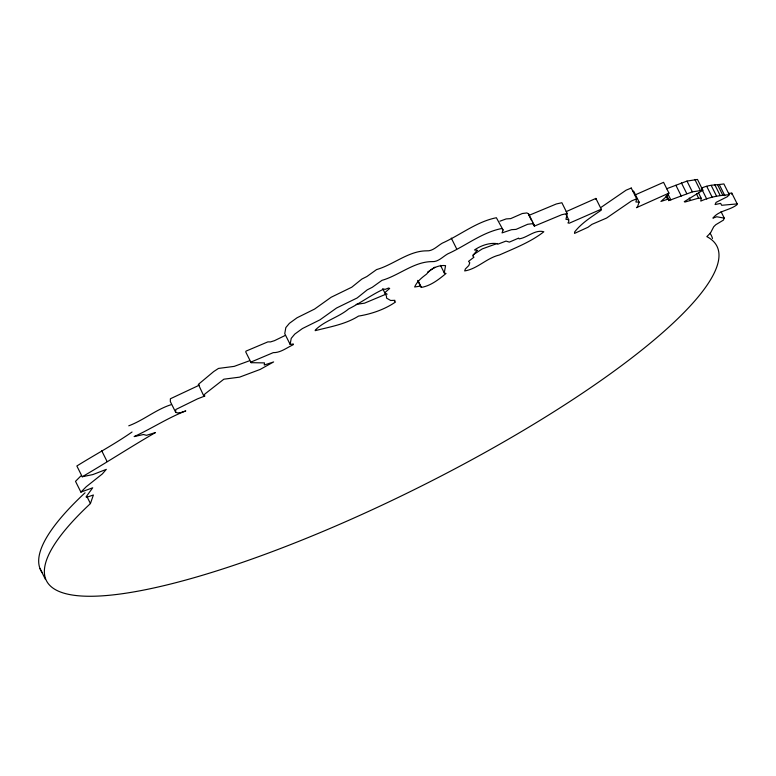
<?xml version="1.0" encoding="UTF-8"?>
<svg xmlns="http://www.w3.org/2000/svg" width="776" height="776" viewBox="0 0 776 776"><rect width="100%" height="100%" fill="white"/><g stroke="black" fill="none" stroke-linecap="round" stroke-linejoin="round"><path stroke-width="1.16" d="M444.26 272.89L445.57 265.635C438.683 264.742 430.738 268.564 426.548 274.132C421.785 277.672 417.071 281.397 414.636 287.004L420.379 286.092L421.145 287.45C430.767 285.849 438.702 279.515 446.025 273.482L444.26 272.89L440.496 265.353M132.046 432.019C114.237 444.405 95.254 454.523 76.853 465.988L82.237 476.755C106.952 462.409 130.727 446.821 155.481 432.552L146.451 435.326L143.521 434.511L134.132 436.587C151.747 428.556 167.655 417.895 185.794 410.921L180.915 412.531L177.743 412.939L175.706 412.376L175.745 409.544L197.511 398.864L204.903 395.993L203.7 395.789L198.384 384.363L213.72 371.549L218.493 368.425L234.206 366.379L249.591 360.724M203.7 395.789L204.99 393.917L223.866 379.192L239.59 377.146L260.164 369.434L273.637 361.936L264.267 365.021L264.5 362.896L251.104 362.683L245.73 351.916L246.011 351.121L267.895 341.867L270.465 341.925L274.529 340.645L285.141 335.484M698.516 192.875L701.203 198.258L700.786 201.1C709.914 196.939 719.565 195.377 729.265 194.708L723.882 183.931C716.355 185.124 708.498 184.504 701.368 188.287L706.752 199.054M721.049 211.664L724.27 218.124L723.426 220.112L715.782 224.73L713.736 226.728L710.457 233.033L706.839 236.622A374.74 82.741 -26.5 0 1 336.842 525.527A374.74 82.741 -26.5 0 1 90.433 503.556L93.392 494.991L86.776 497.251L86.068 496.892L92.703 487.794L80.898 492.11L75.514 481.343L80.82 475.989M251.104 362.683L251.385 361.888L273.268 352.634C280.543 352.818 286.742 347.726 293.105 344.786L293.386 343.991L290.137 344.399L291.223 338.355L294.783 334.087L302.427 328.549L319.974 319.838L336.541 308.024L357.144 297.974L367.252 289.836L372.276 287.295L381.967 280.349C398.835 275.558 414.122 261.58 432.019 261.619C438.149 262.113 442.747 256.73 447.665 253.917C465.804 245.779 482.003 232.422 501.752 228.503L503.071 229.958L502.043 232.907L511.568 229.686L516.05 229.386L527.699 224.283L532.278 223.701L534.082 224.817L534.354 226.126L561.708 214.739L567.246 213.497L561.872 202.73L556.324 203.972L528.97 215.359L531.657 220.743M567.246 213.497L565.947 219.307L568.701 219.763L568.779 221.635L567.954 222.954L569.332 223.178L601.245 209.2L595.871 198.423L566.121 211.654M631.072 188.597L631.266 188.034L626.145 190.159L601.158 207.299M631.266 188.034L636.65 198.801L635.903 201.993L639.143 202.119L637.513 206.756L636.456 207.696L668.951 193.108L663.567 182.331L635.059 194.951M666.749 195.455L668.902 199.771L668.592 200.664L692.367 191.866L702.852 190.217L697.478 179.44L686.983 181.089L666.535 188.781M731.399 194.126L731.817 193.137L728.693 193.321M731.817 193.137L737.2 203.904L736.773 204.903C729.353 210.538 718.896 210.432 712.902 218.124L716.772 216.766L724.27 218.124M668.951 193.108L667.292 195.736L660.919 201.45L667.612 199.286L668.902 199.771M80.898 492.11L86.204 486.765L102.306 473.961L106.322 469.364L92.897 474.563L82.237 476.755M729.265 194.708L727.413 196.658L716.083 202.381L715.074 204.554L720.662 203.37L721.641 205.291L737.2 203.904M434.89 267.167L427.518 272.201M702.852 190.217L684.257 201.682L685.014 202.022L698.613 198.152L701.203 198.258M473.156 254.829L482.265 248.902L497.261 243.46M503.071 229.958L496.378 217.736C476.619 221.655 460.43 235.012 442.291 243.15C437.373 245.953 432.775 251.337 426.645 250.842C408.739 250.803 393.461 264.781 376.583 269.573L366.902 276.518L361.868 279.059L351.77 287.207L331.158 297.247L314.59 309.071L297.043 317.772L289.409 323.32L285.84 327.579L284.753 333.631L290.137 344.399M128.758 425.82C143.754 420.185 155.908 409.534 171.195 404.655M499.919 221.189L506.185 218.91L510.676 218.619L522.316 213.516L526.904 212.934L528.698 214.05L534.082 224.817M385.643 294.308L364.516 303.164L356.184 304.396M198.064 385.759L170.361 398.777L170.332 401.599L175.706 412.376M636.65 198.801L631.528 200.926L606.541 218.075L591.923 224.361L587.985 227.271L574.512 233.411L574.677 231.917C581.709 222.838 591.952 216.659 601.284 210.131L601.245 209.2M198.316 385.012L199.257 385.071M632.809 190.925L633.759 191.342L639.143 202.119M387.175 294.201L384.712 292.785L389.688 288.43L388.601 288.022L385.168 289.37L383.78 289.089C371.597 294.696 360.753 302.863 348.705 308.887C338.579 317.384 324.863 320.575 315.425 329.916L315.153 330.673C330.004 326.832 345.359 324.387 358.522 316.094C371.5 313.999 384.877 309.42 395.566 301.961L394.509 301.457L394.916 300.312L390.658 300.487L386.555 298.1L386.477 296.199L382.714 288.662M719.459 184.921L724.832 195.697M717.519 184.63L722.892 195.406M714.667 184.455L720.041 195.232M711.155 185.328L716.529 196.105M706.723 186.318L712.106 197.094M694.85 179.45L700.224 190.227M696.46 193.845L698.613 198.152M686.983 181.089L692.367 191.866M689.253 198.016L690.33 200.169M681.406 182.864L686.789 193.641M675.896 185.28L681.279 196.056M667.651 193.486L670.881 199.946M666.002 196.056L667.612 199.286M566.014 214.38L568.701 219.763M532.734 222.896L534.354 226.126M451.283 238.096L456.657 248.863M417.886 280.359L421.116 286.819M417.915 280.99L420.602 286.373M101.704 450.74L107.078 461.507M87.203 497.096L90.433 503.556M40.012 568.536L45.396 579.313M528.698 214.05L528.97 215.359M595.871 198.423L595.91 199.364M710.03 233.217A374.74 82.741 -26.5 0 1 712.494 238.494M42.224 572.639A374.74 82.741 -26.5 0 1 85.05 492.789M477.114 250.279L472.7 255.838L473.942 257.225L468.539 261.366L469.781 262.754L468.82 265.508L465.396 268.942L464.688 270.94C477.541 268.845 486.727 257.962 499.404 255.003C514.381 248.32 531.056 241.889 543.84 231.752C534.936 229.279 527.534 237.65 519.125 238.882L518.649 238.116L509.347 242.112L506.01 241.084L497.755 244.217L497.435 243.713C489.986 242.345 480.751 245.565 474.505 249.979L477.114 250.279"/></g></svg>
